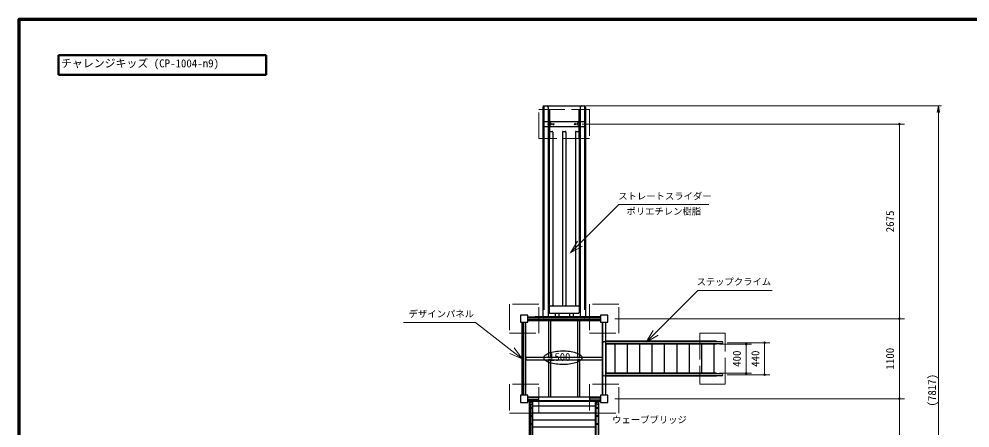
# Model space of a CAD drawing. Units: millimetres, scale not verified. Extents: x 900 to 24300, y 900 to 16920.
# Drawn here: x 900 to 13974, y 11298 to 16920 of the extents above; entities that cross this region are included whole.
import ezdxf
from ezdxf.enums import TextEntityAlignment as Align

# ---------------------------------------------------------------- set-up
doc = ezdxf.new("R2010")
doc.units = ezdxf.units.MM
doc.header["$LTSCALE"] = 60
doc.linetypes.add('DASHED', pattern=[7.5, 6, -1.5])
for name, color, linetype, lineweight in [('D-STR-DIM\u3000寸法線、寸法値', 7, 'Continuous', 0), ('D-STR-HTXT\u3000旗上げ', 7, 'Continuous', 13), ('D-STR-STR1', 7, 'DASHED', 13), ('D-STR\u3000構造物外形線', 1, 'Continuous', 25), ('D-TTL', 7, 'Continuous', 70), ('D-TTL-FRAM\u3000タイトル枠、凡例図枠', 2, 'Continuous', 50)]:
    doc.layers.add(name, color=color, linetype=linetype, lineweight=lineweight)
doc.styles.add('ＭＳ ゴシック', font='')
doc.styles.get('ＭＳ ゴシック').set_extended_font_data('MS Gothic')

# ---------------------------------------------------------------- blocks, each defined once
blk = doc.blocks.new('open_arrow')
at = {"color": 0, "linetype": 'Continuous', "lineweight": -2}
blk.add_lwpolyline([(7.5, 1.25), (0, 0), (7.5, -1.25)], dxfattribs=at)

msp = doc.modelspace()

# ---------------------------------------------------------------- linework, layer by layer
at = {"layer": 'D-STR-DIM\u3000寸法線、寸法値', "lineweight": 13}
for p, q in [((8694.87, 15725.52), (13585.04, 15725.52)), ((13540.04, 7908.88), (13540.04, 15725.52)), ((8641.07, 15475.52), (13075.24, 15475.52)), ((13003.24, 12800.54), (13003.24, 15475.52)), ((9090.87, 12800.54), (13075.24, 12800.54)), ((9090.87, 12800.54), (13075.24, 12800.54)), ((13003.24, 12800.54), (13003.24, 11700.54)), ((10528.45, 12450.54), (10969.23, 12450.54)), ((10634.56, 12470.54), (11223.28, 12470.54)), ((10897.23, 12050.54), (10897.23, 12450.54)), ((11151.28, 12030.54), (11151.28, 12470.54)), ((10528.45, 12050.54), (10969.23, 12050.54)), ((10634.56, 12030.54), (11223.28, 12030.54)), ((9090.87, 11700.54), (13075.24, 11700.54)), ((9090.87, 11700.54), (13075.24, 11700.54)), ((13003.24, 11700.54), (13003.24, 9900.54))]:
    msp.add_line(p, q, dxfattribs=at)
at = {"layer": 'D-STR-DIM\u3000寸法線、寸法値'}
for centre, start, end in [((13003.24, 15475.52), 90, 270), ((13003.24, 15475.52), 270, 90), ((13003.24, 12800.54), 90, 270), ((13003.24, 12800.54), 90, 270), ((13003.24, 12800.54), 270, 90), ((13003.24, 12800.54), 270, 90), ((10897.23, 12450.54), 90, 270), ((10897.23, 12450.54), 270, 90), ((11151.28, 12470.54), 90, 270), ((11151.28, 12470.54), 270, 90), ((10897.23, 12050.54), 90, 270), ((10897.23, 12050.54), 270, 90), ((11151.28, 12030.54), 90, 270), ((11151.28, 12030.54), 270, 90), ((13003.24, 11700.54), 90, 270), ((13003.24, 11700.54), 90, 270), ((13003.24, 11700.54), 270, 90), ((13003.24, 11700.54), 270, 90)]:
    msp.add_arc(centre, 11.25, start, end, dxfattribs=at)
at = {"layer": 'D-STR-HTXT\u3000旗上げ'}
for p, q in [((9148.18, 14368.23), (8483.8, 13703.85)), ((10383.98, 14368.23), (9148.18, 14368.23)), ((8483.8, 13703.85), (8576.97, 13865.22)), ((8483.8, 13703.85), (8645.18, 13797.02)), ((10231.42, 13185.9), (9524.33, 12478.82)), ((11256.83, 13185.9), (10231.42, 13185.9)), ((9524.33, 12478.82), (9617.5, 12640.19)), ((9524.33, 12478.82), (9685.7, 12571.99)), ((7819.87, 12250.54), (7647.86, 12322.21)), ((7819.87, 12250.54), (7677.3, 12360.41)), ((7706.74, 12398.62), (7819.87, 12250.54))]:
    msp.add_line(p, q, dxfattribs=at)
msp.add_lwpolyline([(7677.3, 12360.41), (7173.9, 12748.34), (6185.64, 12748.34)], dxfattribs=at)
at = {"layer": 'D-STR-STR1'}
for p, q in [((8044.87, 15675.39), (8744.87, 15675.39)), ((8044.87, 15275.39), (8044.87, 15675.39)), ((8744.87, 15675.39), (8744.87, 15275.39)), ((8744.87, 15275.39), (8044.87, 15275.39)), ((8044.87, 13000.54), (7644.87, 13000.54)), ((7644.87, 13000.54), (7644.87, 12600.54)), ((8044.87, 12600.54), (8044.87, 13000.54)), ((9144.87, 13000.54), (8744.87, 13000.54)), ((8744.87, 13000.54), (8744.87, 12600.54)), ((9144.87, 12600.54), (9144.87, 13000.54)), ((7644.87, 12600.54), (8044.87, 12600.54)), ((8744.87, 12600.54), (9144.87, 12600.54)), ((10608.87, 12600.54), (10258.87, 12600.54)), ((10258.87, 12600.54), (10258.87, 11900.54)), ((10608.87, 11900.54), (10608.87, 12600.54)), ((8044.87, 11900.54), (7644.87, 11900.54)), ((7644.87, 11900.54), (7644.87, 11500.54)), ((8044.87, 11500.54), (8044.87, 11900.54)), ((9144.87, 11900.54), (8744.87, 11900.54)), ((8744.87, 11900.54), (8744.87, 11500.54)), ((9144.87, 11500.54), (9144.87, 11900.54)), ((10258.87, 11900.54), (10608.87, 11900.54)), ((7644.87, 11500.54), (8044.87, 11500.54)), ((8744.87, 11500.54), (9144.87, 11500.54))]:
    msp.add_line(p, q, dxfattribs=at)
at = {"layer": 'D-STR\u3000構造物外形線'}
for p, q in [((8099.87, 15705.52), (8099.87, 12830.52)), ((8114.87, 15725.52), (8114.87, 12920.52)), ((8119.87, 15725.52), (8669.87, 15725.52)), ((8174.87, 15705.52), (8174.87, 12830.52)), ((8614.87, 15705.52), (8614.87, 12830.52)), ((8674.87, 15725.52), (8674.87, 12920.52)), ((8689.87, 15705.52), (8689.87, 12830.52)), ((8194.87, 15675.39), (8194.87, 15275.39)), ((8594.87, 15675.39), (8594.87, 15275.39)), ((8124.87, 15510.52), (8664.87, 15510.52)), ((8124.87, 15440.52), (8664.87, 15440.52)), ((8234.65, 15475.52), (8255.48, 15475.52)), ((8244.87, 15483.6), (8237.87, 15479.56)), ((8237.87, 15479.56), (8237.87, 15475.52)), ((8237.87, 15471.48), (8237.87, 15475.52)), ((8244.87, 15467.43), (8237.87, 15471.48)), ((8244.87, 15485.73), (8244.87, 15465.05)), ((8244.87, 15483.6), (8251.87, 15479.56)), ((8244.87, 15467.43), (8251.87, 15471.48)), ((8251.87, 15479.56), (8251.87, 15475.52)), ((8251.87, 15471.48), (8251.87, 15475.52)), ((8534.65, 15475.52), (8555.48, 15475.52)), ((8544.87, 15483.6), (8537.87, 15479.56)), ((8537.87, 15479.56), (8537.87, 15475.52)), ((8537.87, 15471.48), (8537.87, 15475.52)), ((8544.87, 15467.43), (8537.87, 15471.48)), ((8544.87, 15485.73), (8544.87, 15465.05)), ((8544.87, 15483.6), (8551.87, 15479.56)), ((8544.87, 15467.43), (8551.87, 15471.48)), ((8551.87, 15479.56), (8551.87, 15475.52)), ((8551.87, 15471.48), (8551.87, 15475.52)), ((8189.87, 15365.52), (8189.87, 12885.52)), ((8199.87, 15375.52), (8229.87, 15375.52)), ((8239.87, 15365.52), (8239.87, 12985.52)), ((8369.87, 15365.52), (8369.87, 12985.52)), ((8379.87, 15375.52), (8409.87, 15375.52)), ((8419.87, 15365.52), (8419.87, 12985.52)), ((8549.87, 15365.52), (8549.87, 12985.52)), ((8559.87, 15375.52), (8589.87, 15375.52)), ((8599.87, 15365.52), (8599.87, 12885.52)), ((8199.87, 12975.52), (8589.87, 12975.52)), ((7894.87, 12850.54), (7794.87, 12850.54)), ((7794.87, 12850.54), (7794.87, 12750.54)), ((7894.87, 12750.54), (7894.87, 12850.54)), ((7894.87, 12825.48), (8894.87, 12825.55)), ((7894.87, 12786.92), (7894.87, 12814.12)), ((7894.87, 12814.12), (8181.27, 12814.12)), ((8894.87, 12825.52), (7994.87, 12825.52)), ((8879.87, 12825.52), (8009.87, 12825.52)), ((8044.87, 12825.52), (8844.87, 12825.52)), ((8104.87, 12825.52), (8684.87, 12825.52)), ((8181.27, 12814.12), (8627.81, 12814.12)), ((8199.87, 12875.52), (8589.87, 12875.52)), ((8208.47, 12825.52), (8581.27, 12825.52)), ((8581.27, 12825.52), (8208.47, 12825.52)), ((8208.47, 12825.52), (8581.27, 12825.52)), ((8269.87, 12875.52), (8269.87, 12825.52)), ((8319.87, 12875.52), (8319.87, 12825.52)), ((8469.87, 12875.52), (8469.87, 12825.52)), ((8519.87, 12875.52), (8519.87, 12825.52)), ((8608.47, 12814.12), (8894.87, 12814.12)), ((8994.87, 12850.54), (8894.87, 12850.54)), ((8894.87, 12850.54), (8894.87, 12750.54)), ((8894.87, 12814.12), (8894.87, 12786.92)), ((8994.87, 12750.54), (8994.87, 12850.54)), ((7794.87, 12750.54), (7894.87, 12750.54)), ((7819.87, 11750.54), (7819.87, 12750.54)), ((7831.27, 12750.54), (7831.27, 11750.54)), ((7858.47, 12750.54), (7858.47, 11750.54)), ((7869.87, 11750.54), (7869.87, 12750.54)), ((8894.87, 12786.92), (7894.87, 12786.92)), ((7894.87, 12775.54), (8894.87, 12775.54)), ((8209.87, 12775.54), (8179.87, 12775.54)), ((8179.87, 12775.54), (8179.87, 12265.54)), ((8209.87, 12265.54), (8209.87, 12775.54)), ((8609.87, 12775.54), (8579.87, 12775.54)), ((8579.87, 12775.54), (8579.87, 12265.54)), ((8609.87, 12265.54), (8609.87, 12775.54)), ((8894.87, 12750.54), (8994.87, 12750.54)), ((8919.87, 11750.54), (8919.87, 12750.54)), ((8927.87, 11750.54), (8927.87, 12750.54)), ((8961.87, 12750.54), (8961.87, 11750.54)), ((8969.87, 12484.14), (8969.87, 12750.54)), ((10562.56, 12484.14), (8955.07, 12484.14)), ((10562.56, 12456.94), (8961.87, 12456.94)), ((10490.56, 12490.54), (8969.87, 12490.54)), ((8969.87, 12456.94), (8969.87, 12044.14)), ((8969.87, 12044.14), (8969.87, 12456.94)), ((10490.56, 12450.54), (8969.87, 12450.54)), ((9095.25, 12050.54), (9095.25, 12450.54)), ((9266.45, 12050.54), (9266.45, 12450.54)), ((9436.45, 12050.54), (9436.45, 12450.54)), ((9606.45, 12050.54), (9606.45, 12450.54)), ((9776.45, 12050.54), (9776.45, 12450.54)), ((9946.45, 12050.54), (9946.45, 12450.54)), ((10116.45, 12050.54), (10116.45, 12450.54)), ((10286.45, 12050.54), (10286.45, 12450.54)), ((10456.45, 12050.54), (10456.45, 12450.54)), ((10490.56, 12484.14), (10490.56, 12490.54)), ((10490.56, 12456.94), (10490.56, 12450.54)), ((8919.87, 12265.54), (7869.87, 12265.54)), ((7869.87, 12265.54), (7869.87, 12235.54)), ((7869.87, 12235.54), (8919.87, 12235.54)), ((8179.87, 12265.54), (8209.87, 12265.54)), ((8209.87, 12235.54), (8179.87, 12235.54)), ((8179.87, 12235.54), (8179.87, 11725.54)), ((8209.87, 11725.54), (8209.87, 12235.54)), ((8579.87, 12265.54), (8609.87, 12265.54)), ((8609.87, 12235.54), (8579.87, 12235.54)), ((8579.87, 12235.54), (8579.87, 11725.54)), ((8609.87, 11725.54), (8609.87, 12235.54)), ((8919.87, 12235.54), (8919.87, 12265.54)), ((10562.56, 12044.14), (8961.87, 12044.14)), ((10490.56, 12050.54), (8969.87, 12050.54)), ((10490.56, 12044.14), (10490.56, 12050.54)), ((10562.56, 12016.94), (8955.07, 12016.94)), ((8969.87, 11750.54), (8969.87, 12016.94)), ((10490.56, 12010.54), (8969.87, 12010.54)), ((10490.56, 12016.94), (10490.56, 12010.54)), ((7894.87, 11750.54), (7794.87, 11750.54)), ((7794.87, 11750.54), (7794.87, 11650.54)), ((7794.87, 11650.54), (7894.87, 11650.54)), ((7894.87, 11650.54), (7894.87, 11750.54)), ((7894.87, 11725.54), (8894.87, 11725.54)), ((8031.27, 11714.14), (7894.87, 11714.14)), ((7894.87, 11686.94), (7894.87, 11714.14)), ((8031.27, 11686.94), (7894.87, 11686.94)), ((7894.87, 11675.54), (8894.87, 11675.54)), ((7899.87, 11664.54), (7899.87, 11675.54)), ((7899.87, 11675.54), (8889.87, 11675.54)), ((7899.87, 11664.54), (8889.87, 11664.54)), ((7919.87, 9936.54), (7919.87, 11664.54)), ((7964.87, 9936.54), (7964.87, 11664.54)), ((8179.87, 11725.54), (8209.87, 11725.54)), ((8579.87, 11725.54), (8609.87, 11725.54)), ((8758.47, 11714.14), (8894.87, 11714.14)), ((8758.47, 11686.94), (8894.87, 11686.94)), ((8824.87, 9936.54), (8824.87, 11664.54)), ((8833.77, 9962.74), (8833.77, 11637.63)), ((8869.87, 9936.54), (8869.87, 11664.54)), ((8889.87, 11664.54), (8889.87, 11675.54)), ((8994.87, 11750.54), (8894.87, 11750.54)), ((8894.87, 11750.54), (8894.87, 11650.54)), ((8894.87, 11686.94), (8894.87, 11714.14)), ((8894.87, 11686.94), (8894.87, 11714.14)), ((8894.87, 11650.54), (8994.87, 11650.54)), ((8994.87, 11650.54), (8994.87, 11750.54)), ((7928.77, 11634.34), (7928.77, 9962.74)), ((7955.97, 9962.74), (7955.97, 11634.34)), ((8824.87, 11599.76), (7964.87, 11599.76)), ((8860.97, 11635.34), (8860.97, 9962.74)), ((8824.87, 11503.82), (7964.87, 11503.82)), ((8824.87, 11406.82), (7964.87, 11406.82)), ((8824.87, 11308.2), (7964.87, 11308.2))]:
    msp.add_line(p, q, dxfattribs=at)
msp.add_lwpolyline([(8246.61, 12345.65), (8269.74, 12349.93), (8293.53, 12353.32), (8317.98, 12355.83), (8343.09, 12357.46), (8395.01, 12358.05), (8420.57, 12357.01), (8445.46, 12355.09), (8469.69, 12352.29), (8493.26, 12348.6), (8516.11, 12344.04), (8537.4, 12338.78), (8556.89, 12332.87), (8574.57, 12326.31), (8590.44, 12319.1), (8604.51, 12311.24), (8616.43, 12302.94), (8625.9, 12294.41), (8632.89, 12285.64), (8637.41, 12276.63), (8639.47, 12267.38), (8639.06, 12258), (8636.18, 12248.83), (8630.83, 12239.9), (8623.02, 12231.21), (8612.73, 12222.75), (8600.02, 12214.55), (8585.35, 12206.91), (8568.87, 12199.92), (8550.59, 12193.58), (8530.5, 12187.88), (8508.61, 12182.84), (8485.48, 12178.56), (8461.69, 12175.16), (8437.23, 12172.65), (8412.12, 12171.03), (8360.2, 12170.44), (8334.65, 12171.47), (8309.76, 12173.39), (8285.52, 12176.2), (8261.95, 12179.89), (8239.11, 12184.45), (8217.81, 12189.71), (8198.33, 12195.62), (8180.65, 12202.18), (8164.77, 12209.39), (8150.71, 12217.24), (8138.78, 12225.54), (8129.32, 12234.08), (8122.33, 12242.85), (8117.8, 12251.86), (8115.74, 12261.11), (8116.16, 12270.49), (8119.04, 12279.66), (8124.38, 12288.59), (8132.2, 12297.28), (8142.48, 12305.74), (8155.2, 12313.93), (8169.87, 12321.57), (8186.34, 12328.56), (8204.62, 12334.91), (8224.71, 12340.6)], close=True, dxfattribs=at)
for centre, radius in [((8194.87, 15475.39), 21.35), ((8244.87, 15475.52), 4.5), ((8244.87, 15475.52), 4), ((8544.87, 15475.52), 4.5), ((8544.87, 15475.52), 4), ((8594.87, 15475.39), 21.35), ((7942.37, 11572.04), 7.95), ((8847.37, 11572.04), 7.95), ((7942.37, 11462.04), 7.95), ((8847.37, 11462.04), 7.95), ((7942.37, 11352.04), 7.95), ((8847.37, 11352.04), 7.95)]:
    msp.add_circle(centre, radius, dxfattribs=at)
for centre, radius, start, end in [((8119.87, 15705.52), 20, 90, 180), ((8154.87, 15705.52), 20, 0, 90), ((8634.87, 15705.52), 20, 90, 180), ((8669.87, 15705.52), 20, 0, 90), ((8124.87, 15520.52), 10, 180, 270), ((8124.87, 15430.52), 10, 90, 180), ((8664.87, 15520.52), 10, 270, 0), ((8664.87, 15430.52), 10, 0, 90), ((8199.87, 15365.52), 10, 90, 180), ((8229.87, 15365.52), 10, 0, 90), ((8379.87, 15365.52), 10, 90, 180), ((8409.87, 15365.52), 10, 0, 90), ((8559.87, 15365.52), 10, 90, 180), ((8589.87, 15365.52), 10, 0, 90), ((8199.87, 12985.52), 10, 180, 270), ((8229.87, 12985.52), 10, 270, 0), ((8379.87, 12985.52), 10, 180, 270), ((8409.87, 12985.52), 10, 270, 0), ((8559.87, 12985.52), 10, 180, 270), ((8589.87, 12985.52), 10, 270, 0), ((8104.87, 12830.52), 5, 180, 270), ((8114.87, 12800.52), 13.6, 90, 270), ((8169.87, 12830.52), 5, 270, 0), ((8199.87, 12885.52), 10, 180, 270), ((8589.87, 12885.52), 10, 270, 0), ((8619.87, 12830.52), 5, 180, 270), ((8674.87, 12800.52), 13.6, 270, 90), ((8684.87, 12830.52), 5, 270, 0), ((8944.87, 12470.54), 17, 0, 180), ((10562.56, 12470.54), 13.6, 270, 90), ((8944.87, 12030.54), 17, 180, 0), ((10562.56, 12030.54), 13.6, 270, 90), ((7942.37, 11638.34), 13.6, 0, 180), ((7942.37, 11638.34), 13.6, 180, 0), ((8031.27, 11700.54), 13.6, 270, 90), ((8758.47, 11700.54), 13.6, 90, 270), ((8847.37, 11638.34), 13.6, 0, 180), ((8847.37, 11638.34), 13.6, 180, 0)]:
    msp.add_arc(centre, radius, start, end, dxfattribs=at)
at = {"layer": 'D-TTL'}
msp.add_lwpolyline([(900, 900), (900, 16920), (24300, 16920), (24300, 900)], close=True, dxfattribs=at)
at = {"layer": 'D-TTL-FRAM\u3000タイトル枠、凡例図枠'}
for p, q in [((1444.91, 16422.45), (4296.67, 16422.45)), ((1444.91, 16154.86), (1444.91, 16422.45)), ((4296.67, 16422.45), (4296.67, 16154.86)), ((4296.67, 16154.86), (1444.91, 16154.86))]:
    msp.add_line(p, q, dxfattribs=at)

# ---------------------------------------------------------------- block references
at = {"layer": 'D-STR-DIM\u3000寸法線、寸法値', "lineweight": 13, "xscale": 12, "yscale": 12, "rotation": 270}
msp.add_blockref('open_arrow', (13540.04, 15725.52), dxfattribs=at)

# ---------------------------------------------------------------- texts
at = {"layer": 'D-STR-DIM\u3000寸法線、寸法値', "style": 'ＭＳ ゴシック'}
for s, p in [('2675', (12874.97, 14138.03)), ('400', (10768.97, 12250.54)), ('440', (11023.02, 12250.54)), ('1100', (12874.97, 12250.54))]:
    msp.add_text(s, height=110, rotation=90, dxfattribs=at).set_placement(p, align=Align.MIDDLE_CENTER)
msp.add_text('(7817)', height=110, rotation=90, dxfattribs=at).set_placement((13540.04, 11817.2), align=Align.BOTTOM_CENTER)
at = {"layer": 'D-STR-HTXT\u3000旗上げ', "style": 'ＭＳ ゴシック'}
for s, height, p in [('チャレンジキッズ (CP-1004-n9)', 110, (1476.75, 16222.64)), ('ストレートスライダー', 91.64, (9138.61, 14411.3)), ('ポリエチレン樹脂', 91.64, (9251.37, 14202.61)), ('ステップクライム', 91.64, (10214.98, 13234.09)), ('デザインパネル', 91.64, (6257.5, 12792.94)), ('ウェーブブリッジ', 91.64, (9054.96, 11337))]:
    msp.add_text(s, height=height, dxfattribs=at).set_placement(p, align=Align.BOTTOM_LEFT)
at = {"layer": 'D-STR\u3000構造物外形線', "style": 'ＭＳ ゴシック'}
msp.add_text('1500', height=107.5, dxfattribs=at).set_placement((8188.19, 12188.54), align=Align.BOTTOM_LEFT)

doc.saveas('drawing.dxf')
